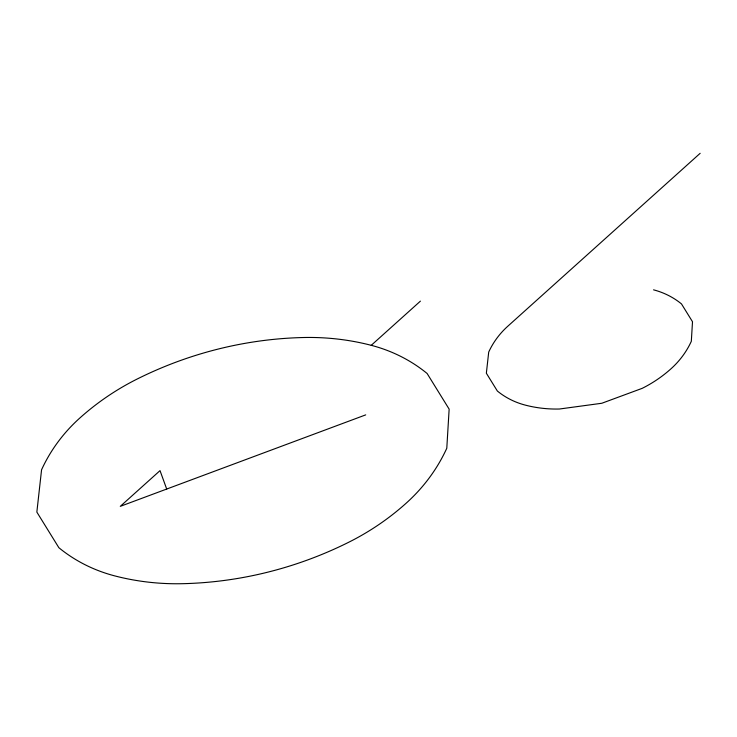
<?xml version="1.0" encoding="UTF-8"?>
<svg xmlns="http://www.w3.org/2000/svg" width="737" height="737" viewBox="0 0 737 737"><rect width="100%" height="100%" fill="white"/><g stroke="black" fill="none" stroke-linecap="round" stroke-linejoin="round"><path stroke-width="1.11" d="M371.245 345.321A155.369 144.056 -23.4 0 1 427.119 373.493L449.146 409.127L446.788 448.243A164.977 152.964 -23.4 0 1 406.29 503.085A243.33 225.614 -23.4 0 1 348.527 542.349A367.606 340.844 -23.4 0 1 182.979 583.686A243.33 225.614 -23.4 0 1 114.751 575.892A155.369 144.056 -23.4 0 1 58.877 547.72L36.85 512.095L41.567 469.782A155.369 144.056 -23.4 0 1 79.707 418.128A243.33 225.614 -23.4 0 1 137.478 378.873A367.606 340.844 -23.4 0 1 303.027 337.528A243.33 225.614 -23.4 0 1 371.245 345.321L420.412 301.129M700.15 153.314L507.784 326.242A77.68 72.023 -23.4 0 0 488.714 352.065L486.356 373.217L497.364 391.034A77.68 72.023 -23.4 0 0 525.306 405.12A121.669 112.807 -23.4 0 0 559.42 409.017L601.816 403.259L642.194 388.344A121.669 112.807 -23.4 0 0 671.075 368.721A82.489 76.482 -23.4 0 0 691.324 341.295L692.504 321.737L681.485 303.92A77.68 72.023 -23.4 0 0 653.553 289.834M365.709 414.876L120.288 506.347L160.021 470.63L166.7 489.046"/></g></svg>
